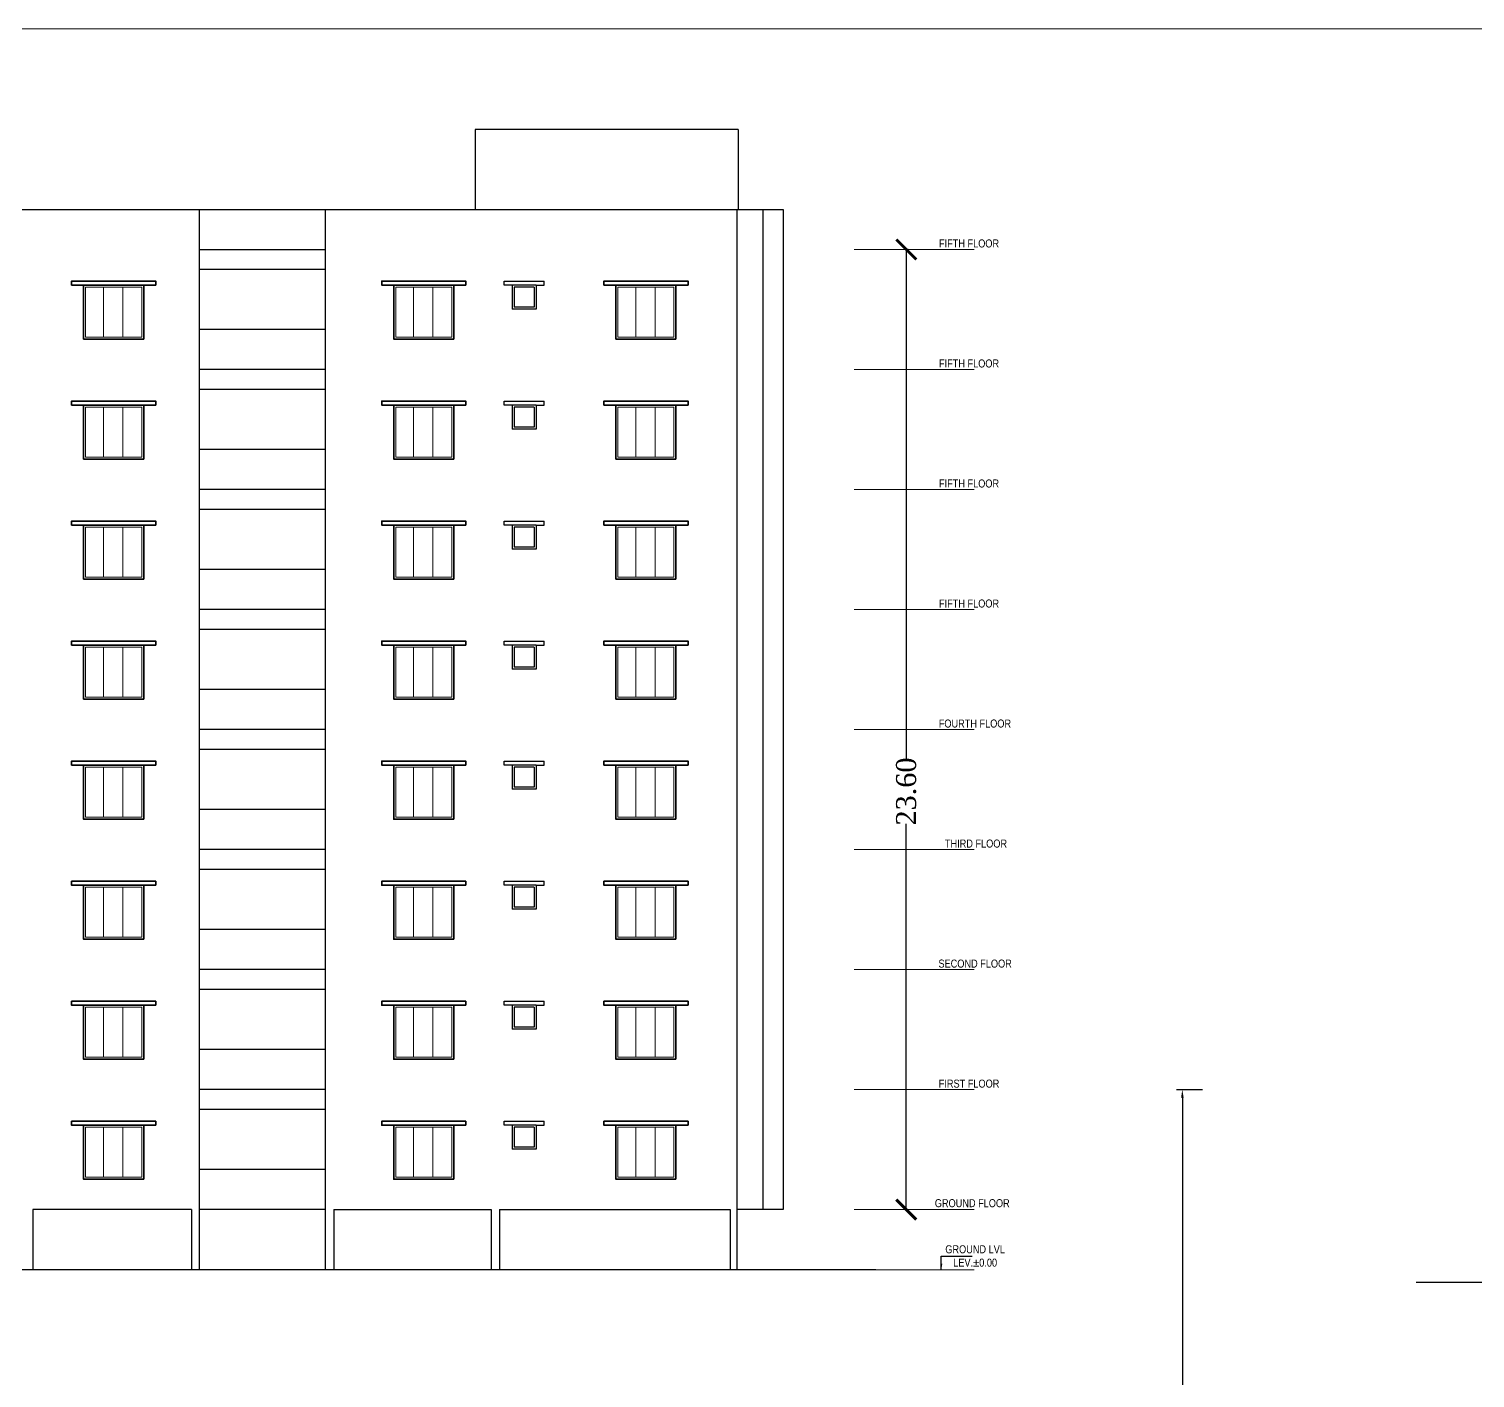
# Model space of a CAD drawing. Header units: metres. Extents: x 0 to 63445, y 32361 to 32804.
# Drawn here: x 63352.14 to 63388.28, y 32770.75 to 32804.48 of the extents above; entities that cross this region are included whole.
import ezdxf

# ---------------------------------------------------------------- set-up
doc = ezdxf.new("R2010")
doc.units = ezdxf.units.M
doc.header["$MEASUREMENT"] = 0
doc.header["$PDMODE"] = 34
doc.header["$PDSIZE"] = -10
doc.linetypes.add('ACAD_ISO03W100', pattern=[30, 12, -18])
doc.linetypes.add('CONTINULUS', pattern=[0])
doc.layers.get('0').update_dxf_attribs({"lineweight": 25})
doc.layers.add('ar-text', color=33, linetype='Continuous')
for name, color, linetype, lineweight in [('ar-wall', 7, 'Continuous', 35), ('ar-win out', 5, 'Continuous', 9), ('ELEVATION', 142, 'Continuous', 9), ('s-thin', 2, 'Continuous', 13), ('wall', 7, 'Continuous', 30)]:
    doc.layers.add(name, color=color, linetype=linetype, lineweight=lineweight)
doc.layers.add('BLK_1_HT_OF_BLDG', color=5, linetype='Continuous', plot=False)
doc.styles.add('ananya', font='')
doc.styles.add('PreDCRFont', font='arial.ttf', dxfattribs={"height": 0.25})
doc.styles.add('roman', font='romans.shx', dxfattribs={"width": 0.8})
doc.styles.add('TNR', font='times.ttf', dxfattribs={"height": 0.5})
doc.styles.get('ananya').set_extended_font_data('Arial Narrow')
doc.dimstyles.new('ARCHANA', dxfattribs={"dimscale": 0, "dimtxt": 0.5, "dimasz": 0.5, "dimexe": 0, "dimexo": 0, "dimgap": 0, "dimtad": 0, "dimzin": 0, "dimdsep": 46, "dimtxsty": 'TNR', "dimblk": 'ARCHTICK', "dimcen": 0.09, "dimclrd": 36, "dimclre": 36, "dimclrt": 7, "dimadec": 0, "dimazin": 0, "dimtfac": 1, "dimtofl": 0, "dimtmove": 0, "dimatfit": 3, "dimldrblk": 'ARCHTICK', "dimfxl": 1, "dimfrac": 2, "dimtolj": 1, "dimtzin": 0, "dimlwd": -1, "dimlwe": -1, "dimarcsym": 0})
doc.dimstyles.new('Copy of Standard2', dxfattribs={"dimtxt": 0.25, "dimasz": 0.2, "dimexe": 0.5, "dimexo": 0.3, "dimgap": 0.09, "dimtad": 0, "dimtoh": 1, "dimzin": 0, "dimdsep": 46, "dimtxsty": 'PreDCRFont', "dimcen": 0.025, "dimdle": 0.1, "dimadec": 0, "dimazin": 0, "dimtfac": 1, "dimtofl": 0, "dimtmove": 2, "dimatfit": 3, "dimfxl": 0.18, "dimtolj": 1, "dimtzin": 0, "dimarcsym": 0})
doc.dimstyles.new('meter', dxfattribs={"dimscale": 0, "dimtxt": 0.175, "dimasz": 0.15, "dimexe": 0.15, "dimexo": 0.15, "dimgap": 0.15, "dimtad": 0, "dimtoh": 1, "dimdec": 3, "dimzin": 1, "dimdsep": 46, "dimtxsty": 'roman', "dimblk": 'ARCHTICK', "dimcen": 0.09, "dimclrd": 256, "dimclre": 256, "dimclrt": 256, "dimadec": 0, "dimazin": 0, "dimtfac": 1, "dimtdec": 3, "dimtofl": 0, "dimtmove": 1, "dimatfit": 0, "dimfxl": 1, "dimtolj": 1, "dimtzin": 0, "dimlwd": -1, "dimlwe": -1, "dimarcsym": 1})

# ---------------------------------------------------------------- blocks, each defined once
blk = doc.blocks.new('_ArchTick')
at = {"color": 0, "linetype": 'ByBlock', "const_width": 0.15}
blk.add_lwpolyline([(-0.5, -0.5), (0.5, 0.5)], dxfattribs=at)
blk = doc.blocks.new('*D304')
at = {"layer": 'Defpoints', "color": 0, "ltscale": 0.5, "transparency": 16777216}
for p in [(63374.064, 32798.964), (63374.114, 32798.964), (63374.114, 32774.964)]:
    blk.add_point(p, dxfattribs=at)
at = {"layer": 'wall', "color": 36, "ltscale": 0.5, "transparency": 16777216}
for p, q in [((63374.114, 32798.964), (63374.064, 32798.964)), ((63374.064, 32798.964), (63374.064, 32786.225)), ((63374.064, 32774.964), (63374.064, 32784.606)), ((63374.114, 32774.964), (63374.064, 32774.964))]:
    blk.add_line(p, q, dxfattribs=at)
at = {"layer": 'wall', "color": 36, "ltscale": 0.5, "transparency": 16777216, "xscale": 0.5, "yscale": 0.5, "zscale": 0.5}
for p, rotation in [((63374.064, 32798.964), 90), ((63374.064, 32774.964), 270)]:
    blk.add_blockref('_ArchTick', p, dxfattribs=dict(at, rotation=rotation))
at = {"layer": 'wall', "color": 7, "ltscale": 0.5, "transparency": 16777216, "insert": (63374.064, 32785.416), "char_height": 0.5, "attachment_point": 5, "rotation": 90, "style": 'TNR'}
blk.add_mtext('\\A1;23.60', dxfattribs=at)
blk = doc.blocks.new('*D326')
at = {"layer": 'BLK_1_HT_OF_BLDG', "color": 0, "linetype": 'CONTINULUS', "lineweight": -2, "ltscale": 0.05, "transparency": 16777216}
for p, q in [((63380.813, 32777.964), (63381.463, 32777.964)), ((63380.963, 32777.764), (63380.963, 32759.786)), ((63380.963, 32740.589), (63380.963, 32758.567)), ((63380.813, 32740.389), (63381.463, 32740.389))]:
    blk.add_line(p, q, dxfattribs=at)
at = {"layer": 'BLK_1_HT_OF_BLDG', "color": 0, "linetype": 'CONTINULUS', "ltscale": 0.05, "transparency": 16777216}
for points in [[(63380.93, 32777.764), (63380.996, 32777.764), (63380.963, 32777.964)], [(63380.93, 32740.589), (63380.996, 32740.589), (63380.963, 32740.389)]]:
    blk.add_solid(points, dxfattribs=at)
at = {"layer": 'Defpoints', "color": 0, "linetype": 'CONTINULUS', "ltscale": 0.05, "transparency": 16777216}
for p in [(63374.064, 32777.964), (63380.963, 32777.964), (63379.478, 32740.389)]:
    blk.add_point(p, dxfattribs=at)
at = {"layer": 'BLK_1_HT_OF_BLDG', "color": 0, "linetype": 'CONTINULUS', "ltscale": 0.05, "transparency": 16777216, "insert": (63380.963, 32759.177), "char_height": 0.25, "attachment_point": 5, "rotation": 90, "style": 'PreDCRFont'}
blk.add_mtext('\\A1;37.575', dxfattribs=at)

msp = doc.modelspace()

# ---------------------------------------------------------------- linework, layer by layer
at = {"layer": 'ar-wall', "ltscale": 0.005}
for points in [[(63355.309, 32798.0743), (63353.209, 32798.0743), (63353.209, 32798.1743), (63355.309, 32798.1743)], [(63355.009, 32796.7243), (63353.509, 32796.7243), (63353.509, 32798.0743), (63355.009, 32798.0743)], [(63363.0567, 32798.0743), (63360.9567, 32798.0743), (63360.9567, 32798.1743), (63363.0567, 32798.1743)], [(63362.7567, 32796.7243), (63361.2567, 32796.7243), (63361.2567, 32798.0743), (63362.7567, 32798.0743)], [(63368.6101, 32798.0743), (63366.5101, 32798.0743), (63366.5101, 32798.1743), (63368.6101, 32798.1743)], [(63368.3101, 32796.7243), (63366.8101, 32796.7243), (63366.8101, 32798.0743), (63368.3101, 32798.0743)], [(63355.309, 32795.0743), (63353.209, 32795.0743), (63353.209, 32795.1743), (63355.309, 32795.1743)], [(63355.009, 32793.7243), (63353.509, 32793.7243), (63353.509, 32795.0743), (63355.009, 32795.0743)], [(63363.0567, 32795.0743), (63360.9567, 32795.0743), (63360.9567, 32795.1743), (63363.0567, 32795.1743)], [(63362.7567, 32793.7243), (63361.2567, 32793.7243), (63361.2567, 32795.0743), (63362.7567, 32795.0743)], [(63368.6101, 32795.0743), (63366.5101, 32795.0743), (63366.5101, 32795.1743), (63368.6101, 32795.1743)], [(63368.3101, 32793.7243), (63366.8101, 32793.7243), (63366.8101, 32795.0743), (63368.3101, 32795.0743)], [(63355.309, 32792.0743), (63353.209, 32792.0743), (63353.209, 32792.1743), (63355.309, 32792.1743)], [(63363.0567, 32792.0743), (63360.9567, 32792.0743), (63360.9567, 32792.1743), (63363.0567, 32792.1743)], [(63368.6101, 32792.0743), (63366.5101, 32792.0743), (63366.5101, 32792.1743), (63368.6101, 32792.1743)], [(63355.009, 32790.7243), (63353.509, 32790.7243), (63353.509, 32792.0743), (63355.009, 32792.0743)], [(63362.7567, 32790.7243), (63361.2567, 32790.7243), (63361.2567, 32792.0743), (63362.7567, 32792.0743)], [(63368.3101, 32790.7243), (63366.8101, 32790.7243), (63366.8101, 32792.0743), (63368.3101, 32792.0743)], [(63355.309, 32789.0743), (63353.209, 32789.0743), (63353.209, 32789.1743), (63355.309, 32789.1743)], [(63355.009, 32787.7243), (63353.509, 32787.7243), (63353.509, 32789.0743), (63355.009, 32789.0743)], [(63363.0567, 32789.0743), (63360.9567, 32789.0743), (63360.9567, 32789.1743), (63363.0567, 32789.1743)], [(63362.7567, 32787.7243), (63361.2567, 32787.7243), (63361.2567, 32789.0743), (63362.7567, 32789.0743)], [(63368.6101, 32789.0743), (63366.5101, 32789.0743), (63366.5101, 32789.1743), (63368.6101, 32789.1743)], [(63368.3101, 32787.7243), (63366.8101, 32787.7243), (63366.8101, 32789.0743), (63368.3101, 32789.0743)], [(63355.309, 32786.0743), (63353.209, 32786.0743), (63353.209, 32786.1743), (63355.309, 32786.1743)], [(63355.009, 32784.7243), (63353.509, 32784.7243), (63353.509, 32786.0743), (63355.009, 32786.0743)], [(63363.0567, 32786.0743), (63360.9567, 32786.0743), (63360.9567, 32786.1743), (63363.0567, 32786.1743)], [(63362.7567, 32784.7243), (63361.2567, 32784.7243), (63361.2567, 32786.0743), (63362.7567, 32786.0743)], [(63368.6101, 32786.0743), (63366.5101, 32786.0743), (63366.5101, 32786.1743), (63368.6101, 32786.1743)], [(63368.3101, 32784.7243), (63366.8101, 32784.7243), (63366.8101, 32786.0743), (63368.3101, 32786.0743)], [(63355.309, 32783.0743), (63353.209, 32783.0743), (63353.209, 32783.1743), (63355.309, 32783.1743)], [(63363.0567, 32783.0743), (63360.9567, 32783.0743), (63360.9567, 32783.1743), (63363.0567, 32783.1743)], [(63368.6101, 32783.0743), (63366.5101, 32783.0743), (63366.5101, 32783.1743), (63368.6101, 32783.1743)], [(63355.009, 32781.7243), (63353.509, 32781.7243), (63353.509, 32783.0743), (63355.009, 32783.0743)], [(63362.7567, 32781.7243), (63361.2567, 32781.7243), (63361.2567, 32783.0743), (63362.7567, 32783.0743)], [(63368.3101, 32781.7243), (63366.8101, 32781.7243), (63366.8101, 32783.0743), (63368.3101, 32783.0743)], [(63355.309, 32780.0743), (63353.209, 32780.0743), (63353.209, 32780.1743), (63355.309, 32780.1743)], [(63355.009, 32778.7243), (63353.509, 32778.7243), (63353.509, 32780.0743), (63355.009, 32780.0743)], [(63363.0567, 32780.0743), (63360.9567, 32780.0743), (63360.9567, 32780.1743), (63363.0567, 32780.1743)], [(63362.7567, 32778.7243), (63361.2567, 32778.7243), (63361.2567, 32780.0743), (63362.7567, 32780.0743)], [(63368.6101, 32780.0743), (63366.5101, 32780.0743), (63366.5101, 32780.1743), (63368.6101, 32780.1743)], [(63368.3101, 32778.7243), (63366.8101, 32778.7243), (63366.8101, 32780.0743), (63368.3101, 32780.0743)], [(63355.309, 32777.0743), (63353.209, 32777.0743), (63353.209, 32777.1743), (63355.309, 32777.1743)], [(63355.009, 32775.7243), (63353.509, 32775.7243), (63353.509, 32777.0743), (63355.009, 32777.0743)], [(63363.0567, 32777.0743), (63360.9567, 32777.0743), (63360.9567, 32777.1743), (63363.0567, 32777.1743)], [(63362.7567, 32775.7243), (63361.2567, 32775.7243), (63361.2567, 32777.0743), (63362.7567, 32777.0743)], [(63368.6101, 32777.0743), (63366.5101, 32777.0743), (63366.5101, 32777.1743), (63368.6101, 32777.1743)], [(63368.3101, 32775.7243), (63366.8101, 32775.7243), (63366.8101, 32777.0743), (63368.3101, 32777.0743)]]:
    msp.add_lwpolyline(points, close=True, dxfattribs=at)
at = {"layer": 'ar-win out'}
for p, q in [((63354.0072, 32798.0243), (63354.0072, 32796.7743)), ((63361.7549, 32798.0243), (63361.7549, 32796.7743)), ((63367.3083, 32798.0243), (63367.3083, 32796.7743)), ((63354.0072, 32795.0243), (63354.0072, 32793.7743)), ((63361.7549, 32795.0243), (63361.7549, 32793.7743)), ((63367.3083, 32795.0243), (63367.3083, 32793.7743)), ((63354.0072, 32792.0243), (63354.0072, 32790.7743)), ((63361.7549, 32792.0243), (63361.7549, 32790.7743)), ((63367.3083, 32792.0243), (63367.3083, 32790.7743)), ((63354.0072, 32789.0243), (63354.0072, 32787.7743)), ((63361.7549, 32789.0243), (63361.7549, 32787.7743)), ((63367.3083, 32789.0243), (63367.3083, 32787.7743)), ((63354.0072, 32786.0243), (63354.0072, 32784.7743)), ((63361.7549, 32786.0243), (63361.7549, 32784.7743)), ((63367.3083, 32786.0243), (63367.3083, 32784.7743)), ((63354.0072, 32783.0243), (63354.0072, 32781.7743)), ((63361.7549, 32783.0243), (63361.7549, 32781.7743)), ((63367.3083, 32783.0243), (63367.3083, 32781.7743)), ((63354.0072, 32780.0243), (63354.0072, 32778.7743)), ((63361.7549, 32780.0243), (63361.7549, 32778.7743)), ((63367.3083, 32780.0243), (63367.3083, 32778.7743)), ((63354.0072, 32777.0243), (63354.0072, 32775.7743)), ((63361.7549, 32777.0243), (63361.7549, 32775.7743)), ((63367.3083, 32777.0243), (63367.3083, 32775.7743))]:
    msp.add_line(p, q, dxfattribs=at)
for points in [[(63354.959, 32796.7743), (63353.559, 32796.7743), (63353.559, 32798.0243), (63354.959, 32798.0243)], [(63354.4882, 32796.7743), (63353.559, 32796.7743), (63353.559, 32798.0243), (63354.4882, 32798.0243)], [(63354.4882, 32798.0243), (63354.959, 32798.0243), (63354.959, 32796.7743), (63354.4882, 32796.7743)], [(63362.7067, 32796.7743), (63361.3067, 32796.7743), (63361.3067, 32798.0243), (63362.7067, 32798.0243)], [(63362.2359, 32796.7743), (63361.3067, 32796.7743), (63361.3067, 32798.0243), (63362.2359, 32798.0243)], [(63362.2359, 32798.0243), (63362.7067, 32798.0243), (63362.7067, 32796.7743), (63362.2359, 32796.7743)], [(63368.2601, 32796.7743), (63366.8601, 32796.7743), (63366.8601, 32798.0243), (63368.2601, 32798.0243)], [(63367.7893, 32796.7743), (63366.8601, 32796.7743), (63366.8601, 32798.0243), (63367.7893, 32798.0243)], [(63367.7893, 32798.0243), (63368.2601, 32798.0243), (63368.2601, 32796.7743), (63367.7893, 32796.7743)], [(63354.959, 32793.7743), (63353.559, 32793.7743), (63353.559, 32795.0243), (63354.959, 32795.0243)], [(63354.4882, 32793.7743), (63353.559, 32793.7743), (63353.559, 32795.0243), (63354.4882, 32795.0243)], [(63354.4882, 32795.0243), (63354.959, 32795.0243), (63354.959, 32793.7743), (63354.4882, 32793.7743)], [(63362.7067, 32793.7743), (63361.3067, 32793.7743), (63361.3067, 32795.0243), (63362.7067, 32795.0243)], [(63362.2359, 32793.7743), (63361.3067, 32793.7743), (63361.3067, 32795.0243), (63362.2359, 32795.0243)], [(63362.2359, 32795.0243), (63362.7067, 32795.0243), (63362.7067, 32793.7743), (63362.2359, 32793.7743)], [(63368.2601, 32793.7743), (63366.8601, 32793.7743), (63366.8601, 32795.0243), (63368.2601, 32795.0243)], [(63367.7893, 32793.7743), (63366.8601, 32793.7743), (63366.8601, 32795.0243), (63367.7893, 32795.0243)], [(63367.7893, 32795.0243), (63368.2601, 32795.0243), (63368.2601, 32793.7743), (63367.7893, 32793.7743)], [(63354.959, 32790.7743), (63353.559, 32790.7743), (63353.559, 32792.0243), (63354.959, 32792.0243)], [(63354.4882, 32790.7743), (63353.559, 32790.7743), (63353.559, 32792.0243), (63354.4882, 32792.0243)], [(63354.4882, 32792.0243), (63354.959, 32792.0243), (63354.959, 32790.7743), (63354.4882, 32790.7743)], [(63362.7067, 32790.7743), (63361.3067, 32790.7743), (63361.3067, 32792.0243), (63362.7067, 32792.0243)], [(63362.2359, 32790.7743), (63361.3067, 32790.7743), (63361.3067, 32792.0243), (63362.2359, 32792.0243)], [(63362.2359, 32792.0243), (63362.7067, 32792.0243), (63362.7067, 32790.7743), (63362.2359, 32790.7743)], [(63368.2601, 32790.7743), (63366.8601, 32790.7743), (63366.8601, 32792.0243), (63368.2601, 32792.0243)], [(63367.7893, 32790.7743), (63366.8601, 32790.7743), (63366.8601, 32792.0243), (63367.7893, 32792.0243)], [(63367.7893, 32792.0243), (63368.2601, 32792.0243), (63368.2601, 32790.7743), (63367.7893, 32790.7743)], [(63354.959, 32787.7743), (63353.559, 32787.7743), (63353.559, 32789.0243), (63354.959, 32789.0243)], [(63354.4882, 32787.7743), (63353.559, 32787.7743), (63353.559, 32789.0243), (63354.4882, 32789.0243)], [(63354.4882, 32789.0243), (63354.959, 32789.0243), (63354.959, 32787.7743), (63354.4882, 32787.7743)], [(63362.7067, 32787.7743), (63361.3067, 32787.7743), (63361.3067, 32789.0243), (63362.7067, 32789.0243)], [(63362.2359, 32787.7743), (63361.3067, 32787.7743), (63361.3067, 32789.0243), (63362.2359, 32789.0243)], [(63362.2359, 32789.0243), (63362.7067, 32789.0243), (63362.7067, 32787.7743), (63362.2359, 32787.7743)], [(63368.2601, 32787.7743), (63366.8601, 32787.7743), (63366.8601, 32789.0243), (63368.2601, 32789.0243)], [(63367.7893, 32787.7743), (63366.8601, 32787.7743), (63366.8601, 32789.0243), (63367.7893, 32789.0243)], [(63367.7893, 32789.0243), (63368.2601, 32789.0243), (63368.2601, 32787.7743), (63367.7893, 32787.7743)], [(63354.959, 32784.7743), (63353.559, 32784.7743), (63353.559, 32786.0243), (63354.959, 32786.0243)], [(63354.4882, 32784.7743), (63353.559, 32784.7743), (63353.559, 32786.0243), (63354.4882, 32786.0243)], [(63354.4882, 32786.0243), (63354.959, 32786.0243), (63354.959, 32784.7743), (63354.4882, 32784.7743)], [(63362.7067, 32784.7743), (63361.3067, 32784.7743), (63361.3067, 32786.0243), (63362.7067, 32786.0243)], [(63362.2359, 32784.7743), (63361.3067, 32784.7743), (63361.3067, 32786.0243), (63362.2359, 32786.0243)], [(63362.2359, 32786.0243), (63362.7067, 32786.0243), (63362.7067, 32784.7743), (63362.2359, 32784.7743)], [(63368.2601, 32784.7743), (63366.8601, 32784.7743), (63366.8601, 32786.0243), (63368.2601, 32786.0243)], [(63367.7893, 32784.7743), (63366.8601, 32784.7743), (63366.8601, 32786.0243), (63367.7893, 32786.0243)], [(63367.7893, 32786.0243), (63368.2601, 32786.0243), (63368.2601, 32784.7743), (63367.7893, 32784.7743)], [(63354.959, 32781.7743), (63353.559, 32781.7743), (63353.559, 32783.0243), (63354.959, 32783.0243)], [(63354.4882, 32781.7743), (63353.559, 32781.7743), (63353.559, 32783.0243), (63354.4882, 32783.0243)], [(63354.4882, 32783.0243), (63354.959, 32783.0243), (63354.959, 32781.7743), (63354.4882, 32781.7743)], [(63362.7067, 32781.7743), (63361.3067, 32781.7743), (63361.3067, 32783.0243), (63362.7067, 32783.0243)], [(63362.2359, 32781.7743), (63361.3067, 32781.7743), (63361.3067, 32783.0243), (63362.2359, 32783.0243)], [(63362.2359, 32783.0243), (63362.7067, 32783.0243), (63362.7067, 32781.7743), (63362.2359, 32781.7743)], [(63368.2601, 32781.7743), (63366.8601, 32781.7743), (63366.8601, 32783.0243), (63368.2601, 32783.0243)], [(63367.7893, 32781.7743), (63366.8601, 32781.7743), (63366.8601, 32783.0243), (63367.7893, 32783.0243)], [(63367.7893, 32783.0243), (63368.2601, 32783.0243), (63368.2601, 32781.7743), (63367.7893, 32781.7743)], [(63354.959, 32778.7743), (63353.559, 32778.7743), (63353.559, 32780.0243), (63354.959, 32780.0243)], [(63354.4882, 32778.7743), (63353.559, 32778.7743), (63353.559, 32780.0243), (63354.4882, 32780.0243)], [(63354.4882, 32780.0243), (63354.959, 32780.0243), (63354.959, 32778.7743), (63354.4882, 32778.7743)], [(63362.7067, 32778.7743), (63361.3067, 32778.7743), (63361.3067, 32780.0243), (63362.7067, 32780.0243)], [(63362.2359, 32778.7743), (63361.3067, 32778.7743), (63361.3067, 32780.0243), (63362.2359, 32780.0243)], [(63362.2359, 32780.0243), (63362.7067, 32780.0243), (63362.7067, 32778.7743), (63362.2359, 32778.7743)], [(63368.2601, 32778.7743), (63366.8601, 32778.7743), (63366.8601, 32780.0243), (63368.2601, 32780.0243)], [(63367.7893, 32778.7743), (63366.8601, 32778.7743), (63366.8601, 32780.0243), (63367.7893, 32780.0243)], [(63367.7893, 32780.0243), (63368.2601, 32780.0243), (63368.2601, 32778.7743), (63367.7893, 32778.7743)], [(63354.959, 32775.7743), (63353.559, 32775.7743), (63353.559, 32777.0243), (63354.959, 32777.0243)], [(63354.4882, 32775.7743), (63353.559, 32775.7743), (63353.559, 32777.0243), (63354.4882, 32777.0243)], [(63354.4882, 32777.0243), (63354.959, 32777.0243), (63354.959, 32775.7743), (63354.4882, 32775.7743)], [(63362.7067, 32775.7743), (63361.3067, 32775.7743), (63361.3067, 32777.0243), (63362.7067, 32777.0243)], [(63362.2359, 32775.7743), (63361.3067, 32775.7743), (63361.3067, 32777.0243), (63362.2359, 32777.0243)], [(63362.2359, 32777.0243), (63362.7067, 32777.0243), (63362.7067, 32775.7743), (63362.2359, 32775.7743)], [(63368.2601, 32775.7743), (63366.8601, 32775.7743), (63366.8601, 32777.0243), (63368.2601, 32777.0243)], [(63367.7893, 32775.7743), (63366.8601, 32775.7743), (63366.8601, 32777.0243), (63367.7893, 32777.0243)], [(63367.7893, 32777.0243), (63368.2601, 32777.0243), (63368.2601, 32775.7743), (63367.7893, 32775.7743)]]:
    msp.add_lwpolyline(points, close=True, dxfattribs=at)
at = {"layer": 'ELEVATION', "ltscale": 20}
msp.add_lwpolyline([(63302.519, 32713.7378), (63444.5259, 32713.7378), (63444.5259, 32804.4763), (63302.519, 32804.4763)], close=True, dxfattribs=at)
at = {"layer": 's-thin', "linetype": 'ACAD_ISO03W100', "ltscale": 0.25}
for p, q in [((63372.7589, 32798.9643), (63376.4417, 32798.9643)), ((63372.7589, 32795.9643), (63376.4417, 32795.9643)), ((63372.7589, 32792.9643), (63376.4417, 32792.9643)), ((63372.7589, 32789.9643), (63376.4417, 32789.9643)), ((63372.7589, 32786.9643), (63376.4417, 32786.9643)), ((63372.7589, 32783.9643), (63376.4417, 32783.9643)), ((63372.7589, 32780.9643), (63376.4417, 32780.9643)), ((63372.7589, 32777.9643), (63376.4417, 32777.9643)), ((63372.7589, 32774.9643), (63376.4417, 32774.9643)), ((63372.7589, 32773.4643), (63376.7041, 32773.4643))]:
    msp.add_line(p, q, dxfattribs=at)
at = {"layer": 'wall', "ltscale": 0.5}
for p, q in [((63369.8676, 32801.9643), (63363.2888, 32801.9643)), ((63363.2888, 32801.9643), (63363.2888, 32799.9643)), ((63369.8676, 32801.9643), (63369.8676, 32799.9643)), ((63306.4887, 32799.9643), (63370.9868, 32799.9643)), ((63356.4047, 32798.9643), (63356.4047, 32799.9643)), ((63359.5533, 32798.9643), (63359.5533, 32799.9643)), ((63369.8422, 32773.4643), (63369.8422, 32799.9643)), ((63370.4772, 32799.9643), (63370.4772, 32774.9643)), ((63370.9868, 32799.9643), (63370.9868, 32774.9643)), ((63356.4047, 32773.4643), (63356.4047, 32798.9643)), ((63356.4047, 32798.9643), (63359.5533, 32798.9643)), ((63359.5533, 32773.4643), (63359.5533, 32798.9643)), ((63359.5533, 32798.4643), (63356.4047, 32798.4643)), ((63359.5533, 32796.9643), (63356.4047, 32796.9643)), ((63359.5533, 32795.9643), (63356.4047, 32795.9643)), ((63359.5533, 32795.4643), (63356.4047, 32795.4643)), ((63359.5533, 32793.9643), (63356.4047, 32793.9643)), ((63359.5533, 32792.9643), (63356.4047, 32792.9643)), ((63359.5533, 32792.4643), (63356.4047, 32792.4643)), ((63359.5533, 32790.9643), (63356.4047, 32790.9643)), ((63359.5533, 32789.9643), (63356.4047, 32789.9643)), ((63359.5533, 32789.4643), (63356.4047, 32789.4643)), ((63359.5533, 32787.9643), (63356.4047, 32787.9643)), ((63359.5533, 32786.9643), (63356.4047, 32786.9643)), ((63359.5533, 32786.4643), (63356.4047, 32786.4643)), ((63359.5533, 32784.9643), (63356.4047, 32784.9643)), ((63359.5533, 32783.9643), (63356.4047, 32783.9643)), ((63359.5533, 32783.4643), (63356.4047, 32783.4643)), ((63359.5533, 32781.9643), (63356.4047, 32781.9643)), ((63359.5533, 32780.9643), (63356.4047, 32780.9643)), ((63359.5533, 32780.4643), (63356.4047, 32780.4643)), ((63359.5533, 32778.9643), (63356.4047, 32778.9643)), ((63359.5533, 32777.9643), (63356.4047, 32777.9643)), ((63359.5533, 32777.4643), (63356.4047, 32777.4643)), ((63359.5533, 32775.9643), (63356.4047, 32775.9643)), ((63356.2015, 32774.9643), (63352.2428, 32774.9643)), ((63352.2428, 32774.9643), (63352.2428, 32773.4643)), ((63356.2015, 32774.9643), (63356.2015, 32773.4643)), ((63359.5533, 32774.9643), (63356.4047, 32774.9643)), ((63359.7565, 32774.9643), (63363.6952, 32774.9643)), ((63359.7565, 32774.9643), (63359.7565, 32773.4643)), ((63363.6952, 32774.9643), (63363.6952, 32773.4643)), ((63363.8984, 32774.9643), (63363.8984, 32773.4643)), ((63363.8984, 32774.9643), (63369.6644, 32774.9643)), ((63369.6644, 32774.9643), (63369.6644, 32773.4643)), ((63370.4772, 32774.9643), (63369.8422, 32774.9643)), ((63370.9868, 32774.9643), (63370.4772, 32774.9643)), ((63373.3031, 32773.4643), (63304.0353, 32773.4643)), ((63413.9249, 32773.1462), (63386.803, 32773.1462))]:
    msp.add_line(p, q, dxfattribs=at)
at = {"layer": 'wall', "ltscale": 3}
for p, q in [((63364.0198, 32798.0743), (63364.0198, 32798.1743)), ((63364.0198, 32798.1743), (63365.0198, 32798.1743)), ((63364.2198, 32798.0743), (63364.0198, 32798.0743)), ((63364.8198, 32798.0743), (63364.2198, 32798.0743)), ((63364.2198, 32798.0743), (63364.2198, 32797.4743)), ((63364.7698, 32798.0243), (63364.2698, 32798.0243)), ((63364.2698, 32798.0243), (63364.2698, 32797.5243)), ((63364.7698, 32798.0243), (63364.7698, 32797.5243)), ((63364.8198, 32798.0743), (63364.8198, 32797.4743)), ((63364.8198, 32798.0743), (63365.0198, 32798.0743)), ((63365.0198, 32798.0743), (63365.0198, 32798.1743)), ((63364.8198, 32797.4743), (63364.2198, 32797.4743)), ((63364.7698, 32797.5243), (63364.2698, 32797.5243)), ((63364.0198, 32795.0743), (63364.0198, 32795.1743)), ((63364.0198, 32795.1743), (63365.0198, 32795.1743)), ((63364.2198, 32795.0743), (63364.0198, 32795.0743)), ((63364.8198, 32795.0743), (63364.2198, 32795.0743)), ((63364.2198, 32795.0743), (63364.2198, 32794.4743)), ((63364.8198, 32795.0743), (63364.8198, 32794.4743)), ((63364.8198, 32795.0743), (63365.0198, 32795.0743)), ((63365.0198, 32795.0743), (63365.0198, 32795.1743)), ((63364.7698, 32795.0243), (63364.2698, 32795.0243)), ((63364.2698, 32795.0243), (63364.2698, 32794.5243)), ((63364.7698, 32795.0243), (63364.7698, 32794.5243)), ((63364.8198, 32794.4743), (63364.2198, 32794.4743)), ((63364.7698, 32794.5243), (63364.2698, 32794.5243)), ((63364.0198, 32792.0743), (63364.0198, 32792.1743)), ((63364.0198, 32792.1743), (63365.0198, 32792.1743)), ((63365.0198, 32792.0743), (63365.0198, 32792.1743)), ((63364.2198, 32792.0743), (63364.0198, 32792.0743)), ((63364.8198, 32792.0743), (63364.2198, 32792.0743)), ((63364.2198, 32792.0743), (63364.2198, 32791.4743)), ((63364.7698, 32792.0243), (63364.2698, 32792.0243)), ((63364.2698, 32792.0243), (63364.2698, 32791.5243)), ((63364.7698, 32792.0243), (63364.7698, 32791.5243)), ((63364.8198, 32792.0743), (63364.8198, 32791.4743)), ((63364.8198, 32792.0743), (63365.0198, 32792.0743)), ((63364.8198, 32791.4743), (63364.2198, 32791.4743)), ((63364.7698, 32791.5243), (63364.2698, 32791.5243)), ((63364.0198, 32789.0743), (63364.0198, 32789.1743)), ((63364.0198, 32789.1743), (63365.0198, 32789.1743)), ((63364.2198, 32789.0743), (63364.0198, 32789.0743)), ((63364.8198, 32789.0743), (63364.2198, 32789.0743)), ((63364.2198, 32789.0743), (63364.2198, 32788.4743)), ((63364.7698, 32789.0243), (63364.2698, 32789.0243)), ((63364.2698, 32789.0243), (63364.2698, 32788.5243)), ((63364.7698, 32789.0243), (63364.7698, 32788.5243)), ((63364.8198, 32789.0743), (63364.8198, 32788.4743)), ((63364.8198, 32789.0743), (63365.0198, 32789.0743)), ((63365.0198, 32789.0743), (63365.0198, 32789.1743)), ((63364.8198, 32788.4743), (63364.2198, 32788.4743)), ((63364.7698, 32788.5243), (63364.2698, 32788.5243)), ((63364.0198, 32786.0743), (63364.0198, 32786.1743)), ((63364.0198, 32786.1743), (63365.0198, 32786.1743)), ((63364.2198, 32786.0743), (63364.0198, 32786.0743)), ((63364.8198, 32786.0743), (63364.2198, 32786.0743)), ((63364.2198, 32786.0743), (63364.2198, 32785.4743)), ((63364.8198, 32786.0743), (63364.8198, 32785.4743)), ((63364.8198, 32786.0743), (63365.0198, 32786.0743)), ((63365.0198, 32786.0743), (63365.0198, 32786.1743)), ((63364.7698, 32786.0243), (63364.2698, 32786.0243)), ((63364.2698, 32786.0243), (63364.2698, 32785.5243)), ((63364.7698, 32786.0243), (63364.7698, 32785.5243)), ((63364.8198, 32785.4743), (63364.2198, 32785.4743)), ((63364.7698, 32785.5243), (63364.2698, 32785.5243)), ((63364.0198, 32783.0743), (63364.0198, 32783.1743)), ((63364.0198, 32783.1743), (63365.0198, 32783.1743)), ((63365.0198, 32783.0743), (63365.0198, 32783.1743)), ((63364.2198, 32783.0743), (63364.0198, 32783.0743)), ((63364.8198, 32783.0743), (63364.2198, 32783.0743)), ((63364.2198, 32783.0743), (63364.2198, 32782.4743)), ((63364.7698, 32783.0243), (63364.2698, 32783.0243)), ((63364.2698, 32783.0243), (63364.2698, 32782.5243)), ((63364.7698, 32783.0243), (63364.7698, 32782.5243)), ((63364.8198, 32783.0743), (63364.8198, 32782.4743)), ((63364.8198, 32783.0743), (63365.0198, 32783.0743)), ((63364.8198, 32782.4743), (63364.2198, 32782.4743)), ((63364.7698, 32782.5243), (63364.2698, 32782.5243)), ((63364.0198, 32780.0743), (63364.0198, 32780.1743)), ((63364.0198, 32780.1743), (63365.0198, 32780.1743)), ((63364.2198, 32780.0743), (63364.0198, 32780.0743)), ((63364.8198, 32780.0743), (63364.2198, 32780.0743)), ((63364.2198, 32780.0743), (63364.2198, 32779.4743)), ((63364.7698, 32780.0243), (63364.2698, 32780.0243)), ((63364.2698, 32780.0243), (63364.2698, 32779.5243)), ((63364.7698, 32780.0243), (63364.7698, 32779.5243)), ((63364.8198, 32780.0743), (63364.8198, 32779.4743)), ((63364.8198, 32780.0743), (63365.0198, 32780.0743)), ((63365.0198, 32780.0743), (63365.0198, 32780.1743)), ((63364.7698, 32779.5243), (63364.2698, 32779.5243)), ((63364.8198, 32779.4743), (63364.2198, 32779.4743)), ((63364.0198, 32777.0743), (63364.0198, 32777.1743)), ((63364.0198, 32777.1743), (63365.0198, 32777.1743)), ((63364.2198, 32777.0743), (63364.0198, 32777.0743)), ((63364.8198, 32777.0743), (63364.2198, 32777.0743)), ((63364.2198, 32777.0743), (63364.2198, 32776.4743)), ((63364.7698, 32777.0243), (63364.2698, 32777.0243)), ((63364.2698, 32777.0243), (63364.2698, 32776.5243)), ((63364.7698, 32777.0243), (63364.7698, 32776.5243)), ((63364.8198, 32777.0743), (63364.8198, 32776.4743)), ((63364.8198, 32777.0743), (63365.0198, 32777.0743)), ((63365.0198, 32777.0743), (63365.0198, 32777.1743)), ((63364.8198, 32776.4743), (63364.2198, 32776.4743)), ((63364.7698, 32776.5243), (63364.2698, 32776.5243))]:
    msp.add_line(p, q, dxfattribs=at)

# ---------------------------------------------------------------- texts
at = {"layer": 'ar-text', "ltscale": 0.005, "char_height": 0.2, "attachment_point": 1, "style": 'ananya'}
for s, width, insert in [('\\pxqc;FIFTH FLOOR ', 1.641965, (63374.8117, 32799.2147)), ('\\pxqc;FIFTH FLOOR ', 1.641965, (63374.8117, 32796.2147)), ('\\pxqc;FIFTH FLOOR ', 1.641965, (63374.8117, 32793.2147)), ('\\pxqc;FIFTH FLOOR ', 1.641965, (63374.8117, 32790.2147)), ('\\pxqc;FOURTH FLOOR ', 1.935713, (63374.8117, 32787.2147)), ('\\pxqc;THIRD FLOOR ', 1.989086, (63374.8117, 32784.2147)), ('\\pxqc;SECOND FLOOR ', 2.81875, (63374.3753, 32781.2147)), ('\\pxqc;FIRST FLOOR ', 1.641965, (63374.8117, 32778.2147))]:
    msp.add_mtext_dynamic_manual_height_columns(s, width=width, gutter_width=2.5, heights=[0], dxfattribs=dict(at, insert=insert))
for s, insert, width in [('\\pxi0.44632;GROUND FLOOR ', (63374.6882, 32775.2264), 2.135566), ('\\pi0.089264;GROUND LVL\\P\\pi0.28682;LEV.±0.00', (63374.9507, 32774.0739), 2.367838)]:
    msp.add_mtext(s, dxfattribs=dict(at, insert=insert, width=width))

# ---------------------------------------------------------------- dimensions: what is measured, and where the dimension line sits
at = {"layer": 'BLK_1_HT_OF_BLDG', "linetype": 'CONTINULUS', "ltscale": 0.05}
dim = msp.add_linear_dim(base=(63380.963, 32777.9643), p1=(63379.4779, 32740.389), p2=(63374.0635, 32777.9643), angle=90, dimstyle='Copy of Standard2', override={"dimdec": 3, "dimpost": '\\X', "dimtdec": 3, "dimfxl": 0.15, "dimfxlon": 1}, dxfattribs=at)
dim.commit()
dim.dimension.update_dxf_attribs({"geometry": '*D326', "text_midpoint": (63380.963, 32759.1767)})
at = {"layer": 'wall', "ltscale": 0.5}
dim = msp.add_linear_dim(base=(63374.0635, 32798.9643), p1=(63374.1142, 32774.9643), p2=(63374.1142, 32798.9643), angle=90, text='23.60', dimstyle='ARCHANA', override={"dimscale": 1, "dimfxl": 6, "dimarcsym": 1}, dxfattribs=at)
dim.commit()
dim.dimension.update_dxf_attribs({"geometry": '*D304', "text_midpoint": (63374.0635, 32785.4155), "dimtype": 160})

# ---------------------------------------------------------------- leaders
at = {"layer": 'ar-text', "ltscale": 0.005}
msp.add_leader([(63374.9402, 32773.4643), (63374.9402, 32773.8002), (63375.7085, 32773.8002)], dimstyle='meter', override={"dimscale": 1, "dimfxl": 0}, dxfattribs=at)

doc.saveas('drawing.dxf')
